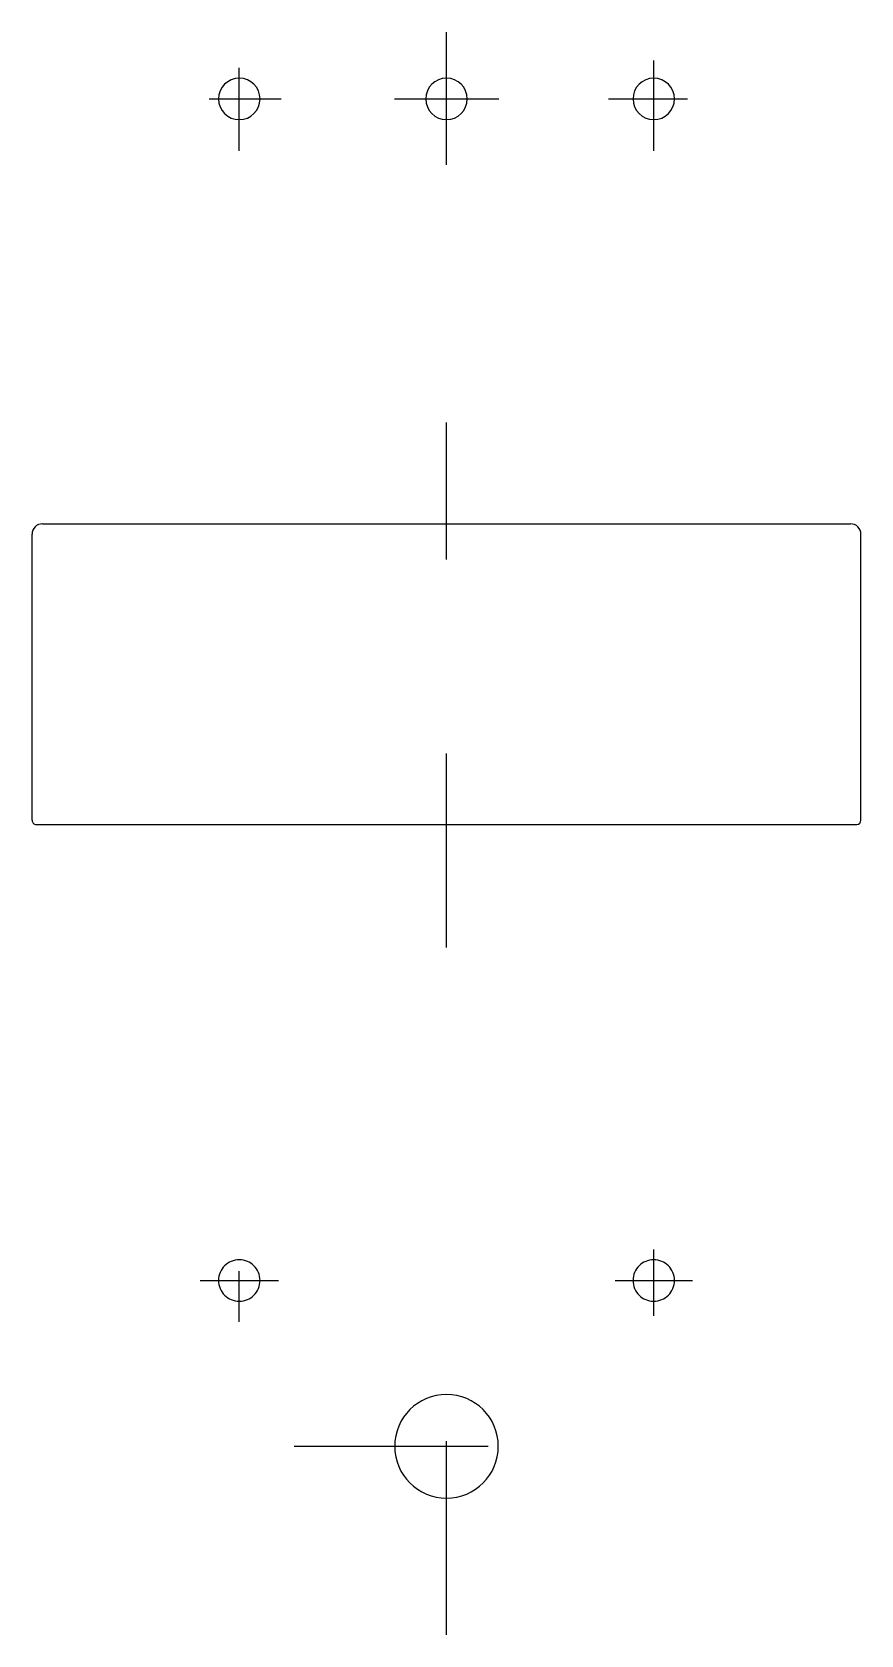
# Model space of a CAD drawing. Extents: x -827.891 to -827.463, y 515.074 to 515.901.
import ezdxf

# ---------------------------------------------------------------- set-up
doc = ezdxf.new("R2010")
doc.units = 0
doc.header["$LTSCALE"] = 0.2
doc.header["$MEASUREMENT"] = 0
for name, pattern in [('AXES', [0.54, 0.3, -0.08, 0.08, -0.08]), ('CACHE', [0.24, 0.12, -0.12]), ('CONTINU', [0])]:
    doc.linetypes.add(name, pattern=pattern)
doc.layers.get('0').update_dxf_attribs({"linetype": 'CONTINUOUS'})
doc.layers.add('DECA_EIXOS', color=5, linetype='AXES')

msp = doc.modelspace()

# ---------------------------------------------------------------- linework, layer by layer
at = {"linetype": 'CONTINU'}
for points in [[(-827.78415, 515.8771, 1), (-827.78415, 515.85572)], [(-827.78415, 515.85572, 1), (-827.78415, 515.8771)], [(-827.67725, 515.8771, 1), (-827.67725, 515.85572)], [(-827.67725, 515.85572, 1), (-827.67725, 515.8771)], [(-827.57035, 515.8771, 1), (-827.57035, 515.85572)], [(-827.57035, 515.85572, 1), (-827.57035, 515.8771)], [(-827.88571, 515.64727, 0.414222), (-827.89105, 515.64193)], [(-827.46345, 515.64193, 0.414214), (-827.4688, 515.64727)], [(-827.89105, 515.49441, 0.414227), (-827.88891, 515.49227)], [(-827.46559, 515.49227, 0.414213), (-827.46345, 515.49441)]]:
    msp.add_lwpolyline(points, format="xyb", dxfattribs=at)
for points in [[(-827.89105, 515.49441), (-827.89105, 515.64193)], [(-827.88571, 515.64727), (-827.76734, 515.64727)], [(-827.76734, 515.64727), (-827.4688, 515.64727)], [(-827.46345, 515.49441), (-827.46345, 515.64193)], [(-827.88891, 515.49227), (-827.46559, 515.49227)]]:
    msp.add_lwpolyline(points, dxfattribs=at)
at = {"linetype": 'CACHE'}
for points in [[(-827.78415, 515.26777, 1), (-827.78415, 515.24639)], [(-827.78415, 515.24639, 1), (-827.78415, 515.26777)], [(-827.57035, 515.26777, 1), (-827.57035, 515.24639)], [(-827.57035, 515.24639, 1), (-827.57035, 515.26777)], [(-827.67725, 515.19829, 1), (-827.67725, 515.14484)], [(-827.67725, 515.14484, 1), (-827.67725, 515.19829)]]:
    msp.add_lwpolyline(points, format="xyb", dxfattribs=at)
at = {"layer": 'DECA_EIXOS'}
for points in [[(-827.67725, 515.83238), (-827.67725, 515.90089)], [(-827.78415, 515.83969), (-827.78415, 515.88245)], [(-827.57035, 515.83969), (-827.57035, 515.88619)], [(-827.79965, 515.86641), (-827.76262, 515.86641)], [(-827.70415, 515.86641), (-827.65027, 515.86641)], [(-827.59361, 515.86641), (-827.55298, 515.86641)], [(-827.67725, 515.42882), (-827.67725, 515.6996)], [(-827.57035, 515.23889), (-827.57035, 515.27312)], [(-827.78415, 515.2357), (-827.78415, 515.26189)], [(-827.80433, 515.25708), (-827.7639, 515.25708)], [(-827.67725, 515.07429), (-827.67725, 515.25244)], [(-827.59033, 515.25708), (-827.55031, 515.25708)], [(-827.75575, 515.17156), (-827.60208, 515.17156)]]:
    msp.add_lwpolyline(points, dxfattribs=at)

doc.saveas('drawing.dxf')
